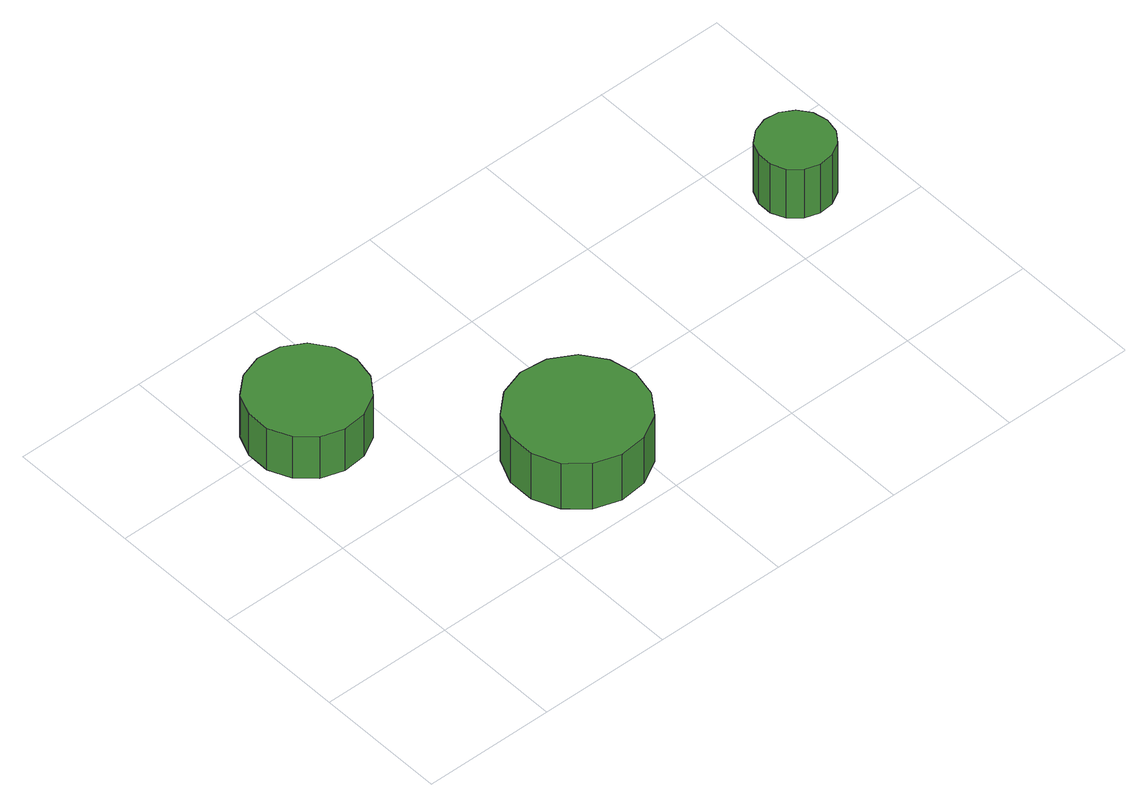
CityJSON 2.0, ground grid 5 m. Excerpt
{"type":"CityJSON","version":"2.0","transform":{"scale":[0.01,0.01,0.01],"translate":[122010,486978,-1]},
"CityObjects":{
"tree1":{"type":"SolitaryVegetationObject","attributes":{"function":"something"},"geometry":[{"type":"MultiSurface","lod":"1","boundaries":[[[0,1,2,3,4,5,6,7,8,9,10,11,12,13,14]],[[15,16,17,18,19,20,21,22,23,24,25,26,27,28,29]],[[0,29,28,1]],[[1,28,27,2]],[[2,27,26,3]],[[3,26,25,4]],[[4,25,24,5]],[[5,24,23,6]],[[6,23,22,7]],[[7,22,21,8]],[[8,21,20,9]],[[9,20,19,10]],[[10,19,18,11]],[[11,18,17,12]],[[12,17,16,13]],[[13,16,15,14]],[[14,15,29,0]]]}]},
"tree2":{"type":"SolitaryVegetationObject","attributes":{"function":"something"},"geometry":[{"type":"MultiSurface","lod":"1","boundaries":[[[30,31,32,33,34,35,36,37,38,39,40,41,42,43,44]],[[45,46,47,48,49,50,51,52,53,54,55,56,57,58,59]],[[30,59,58,31]],[[31,58,57,32]],[[32,57,56,33]],[[33,56,55,34]],[[34,55,54,35]],[[35,54,53,36]],[[36,53,52,37]],[[37,52,51,38]],[[38,51,50,39]],[[39,50,49,40]],[[40,49,48,41]],[[41,48,47,42]],[[42,47,46,43]],[[43,46,45,44]],[[44,45,59,30]]]}]},
"tree3":{"type":"SolitaryVegetationObject","attributes":{"function":"something"},"geometry":[{"type":"MultiSurface","lod":"1","boundaries":[[[60,61,62,63,64,65,66,67,68,69,70,71,72,73,74]],[[75,76,77,78,79,80,81,82,83,84,85,86,87,88,89]],[[60,89,88,61]],[[61,88,87,62]],[[62,87,86,63]],[[63,86,85,64]],[[64,85,84,65]],[[65,84,83,66]],[[66,83,82,67]],[[67,82,81,68]],[[68,81,80,69]],[[69,80,79,70]],[[70,79,78,71]],[[71,78,77,72]],[[72,77,76,73]],[[73,76,75,74]],[[74,75,89,60]]]}]}
},
"vertices":[
[480,975,286],[462,1063,286],[409,1136,286],[331,1181,286],[241,1191,286],[155,1163,286],[88,1103,286],[52,1020,286],[52,930,286],[88,848,286],[155,788,286],[241,760,286],[331,769,286],[409,814,286],[462,887,286],[462,887,95],[409,814,95],[331,769,95],[241,760,95],[155,788,95],[88,848,95],[52,930,95],[52,1020,95],[88,1103,95],[155,1163,95],[241,1191,95],[331,1181,95],[409,1136,95],[462,1063,95],[480,975,95],
[1103,315,304],[1081,417,304],[1020,502,304],[929,554,304],[825,565,304],[726,533,304],[648,463,304],[606,367,304],[606,263,304],[648,167,304],[726,97,304],[825,65,304],[929,76,304],[1020,128,304],[1081,213,304],[1081,213,95],[1020,128,95],[929,76,95],[825,65,95],[726,97,95],[648,167,95],[606,263,95],[606,367,95],[648,463,95],[726,533,95],[825,565,95],[929,554,95],[1020,502,95],[1081,417,95],[1103,315,95],
[2327,762,317],[2315,818,317],[2281,864,317],[2232,893,317],[2175,899,317],[2121,881,317],[2078,843,317],[2055,791,317],[2055,734,317],[2078,681,317],[2121,643,317],[2175,626,317],[2232,632,317],[2281,660,317],[2315,706,317],[2315,706,93],[2281,660,93],[2232,632,93],[2175,626,93],[2121,643,93],[2078,681,93],[2055,734,93],[2055,791,93],[2078,843,93],[2121,881,93],[2175,899,93],[2232,893,93],[2281,864,93],[2315,818,93],[2327,762,93]
]}
